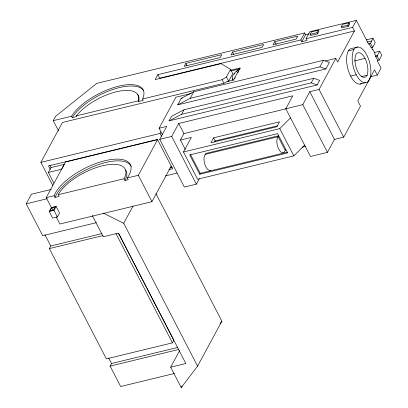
<?xml version="1.0" encoding="UTF-8"?>
<svg xmlns="http://www.w3.org/2000/svg" width="408" height="408" viewBox="0 0 408 408"><rect width="100%" height="100%" fill="white"/><g stroke="black" fill="none" stroke-linecap="round" stroke-linejoin="round"><path stroke-width="0.61" d="M370.541 43.35L372.968 38.235L375.238 42.626L372.647 47.425L371.183 47.777L369.077 43.707L370.541 43.35L372.647 47.425M58.517 130.861L53.254 120.671L55.646 116.244L96.823 83.365L304.638 32.951L305.561 34.741L301.772 41.743L300.849 39.959L304.638 32.951M52.821 185.462L40.877 162.359L62.45 122.461L223.977 83.278L226.149 81.896L233.529 80.08L240.077 67.973L230.525 70.293M96.421 222.661L42.692 235.696L26.214 203.816L31.385 194.249L51.209 189.44M48.373 172.462L51.02 167.571L64.301 164.347L61.654 169.238L48.373 172.462L53.922 183.192M46.232 197.625L65.494 161.996L157.575 139.664L138.312 175.287L127.301 177.959A42.891 17.478 -27.3 0 0 104.82 160.752A42.891 17.478 -27.3 0 0 54.142 195.707L46.232 197.625L51.347 207.524L49.21 211.482L52.617 218.076L57.375 216.923L59.517 212.966L56.105 206.366L51.347 207.524M51.811 207.799L50.158 210.859L53.499 210.049L55.157 206.989L51.811 207.799L53.234 210.548M49.21 211.482L53.963 210.324L56.105 206.366M118.59 233.351L173.849 340.257L172.446 342.858L106.371 358.882L49.358 248.584L50.76 245.988L102.015 233.554M300.849 39.959L157.86 74.644L155.178 79.611L220.983 63.648L230.581 69.34L232.784 73.608L228.679 81.202L227.812 81.753M185.813 63.398L184.248 66.29L220.223 57.564L221.789 54.672L185.813 63.398L186.976 65.647M162.41 134.63L159.105 128.239L175.879 97.221L191.316 93.478M40.877 162.359L160.074 133.441L160.956 131.815M169.045 120.885L171.513 116.316L184.044 109.747L313.721 78.29L319.673 80.376L317.205 84.946L169.045 120.885L181.575 114.317L311.248 82.86L317.205 84.946M177.704 104.871L181.234 98.338L193.764 91.769L323.442 60.308L329.394 62.398L325.865 68.927L177.704 104.871L190.235 98.297L319.908 66.841L325.865 68.927M199.293 178.765L196.376 184.166L184.375 187.078L159.706 139.352L166.714 126.393L159.105 128.239M181.575 114.317L184.044 109.747M190.235 98.297L193.764 91.769M179.612 350.686L170.687 367.195L181.234 387.6L197.574 366.139L123.726 223.278L133.034 206.071M159.706 139.352L171.707 136.445L178.714 123.481L292.822 95.803L285.814 108.763L310.483 156.488L327.456 152.368L334.463 139.409L343.72 137.165L360.488 106.146L357.77 100.878L374.539 69.865L377.262 75.128L370.525 76.765M185.314 149.506L180.428 140.056L183.931 133.574L286.319 108.737M232.621 52.04L231.056 54.937L262.089 47.374L263.634 44.518L232.621 52.04L233.784 54.295M56.182 216.867L59.874 224.018L151.954 201.679L171.217 166.056M304.618 145.1L293.847 155.876L197.564 179.229L183.483 151.99L191.367 137.399L180.428 140.056M53.254 120.671L71.568 116.229A41.397 16.871 -27.3 0 1 118.631 86.2A41.397 16.871 -27.3 0 1 142.535 99.011L222.125 79.703L226.476 76.933L230.581 69.34M234.6 78.775L235.197 77.678M237.874 72.721L238.471 71.624M213.608 137.828L210.956 142.734L276.869 126.745L279.521 121.839L213.608 137.828L215.21 140.928L214.618 142.02M210.701 170.279A8.558 4.014 76.4 0 1 204.893 164.536A8.558 4.014 76.4 0 1 205.326 154.351L205.831 153.423L278.679 135.747L278.18 136.68A8.558 4.014 76.4 0 0 278.679 149.078A8.558 4.014 76.4 0 0 285.218 150.302L285.722 149.369M199.711 174.242L287.594 152.924L277.613 133.62L189.73 154.938L199.711 174.242L200.216 173.313L287.482 152.143M274.732 41.693L273.115 44.686L296.04 39.127L297.661 36.128L274.732 41.693L276.19 44.503M174.379 373.483L120.656 386.514L110.109 366.109L111.511 363.513L177.587 347.483M301.772 41.743L306.969 40.484L306.046 38.699L309.835 31.691L356.378 20.4L368.745 44.319L369.077 43.707M310.111 34.359L311.411 31.951L318.362 30.263L318.944 31.385L317.643 33.793L310.692 35.481L310.111 34.359L317.062 32.671L318.362 30.263M341.256 26.8L342.557 24.393L349.1 22.807L349.681 23.929L348.381 26.336L341.838 27.922L341.256 26.8L347.8 25.214L349.1 22.807M311.248 82.86L313.721 78.29M319.908 66.841L323.442 60.308M285.814 108.763L302.787 104.647L309.794 91.683L319.051 89.439L335.82 58.42L337.671 61.996L354.44 30.977L352.594 27.407L356.378 20.4M181.234 387.6L182.126 385.948M197.574 366.139L221.881 321.178L155.917 193.565M371.183 47.777L371.382 47.404L372.494 49.557L372.728 49.118L374.952 53.417L374.712 53.851L375.824 55.998L375.625 56.37L377.731 60.445L377.395 61.057L381.046 68.126L377.262 75.128M375.625 56.37L377.089 56.018L379.68 51.219L381.786 55.294L379.19 60.088L377.731 60.445M219.983 323.671L221.881 321.178M183.483 151.99L279.76 128.632L290.537 117.861M305.561 34.741L309.024 33.9M306.046 38.699L352.594 27.407M354.44 30.977L159.712 78.219L157.86 74.644M230.882 70.982L239.838 68.809M366.272 39.862L372.968 38.235M367.21 42.044L371.469 41.009M357.689 47.027L352.119 48.379A18.605 8.721 76.4 0 0 348.32 50.867A18.569 8.706 76.4 0 0 349.426 73.486A18.569 8.706 76.4 0 0 361.718 83.451M71.568 116.229L72.282 117.611L76.826 116.51L76.469 115.816L138.292 100.822L138.649 101.51L143.249 100.394L142.535 99.011M348.32 50.867L353.889 49.516A18.605 8.721 76.4 0 1 366.828 55.049A18.605 8.721 76.4 0 1 369.464 79.642A18.569 8.706 76.4 0 1 356.194 74.72L350.62 76.077M325.324 60.971L335.82 58.42M181.234 98.338L182.463 98.037M374.202 52.55L379.68 51.219M354.516 60.93L365.027 58.38A13.214 6.197 76.4 0 1 367.164 75.189L361.6 76.541M375.824 55.998L377.288 55.646M360.106 84.048L365.675 82.691M215.21 140.928L277.425 125.837M205.326 154.351L278.18 136.68L285.218 150.302M54.142 195.707L55.034 197.436L59.114 196.442L58.222 194.718L124.068 178.745L124.96 180.469L128.194 179.688L127.301 177.959M169.764 168.025L172.242 167.423M26.214 203.816L47.277 198.706M168.881 169.657L172.599 168.754L157.473 139.485L48.45 165.934L50.138 169.203M165.327 175.93L177.077 173.079M302.068 147.268L305.77 146.37M49.358 248.584L103.081 235.554M110.109 366.109L178.653 349.483M170.687 367.195L185.834 363.518L118.422 233.106L103.275 236.778L92.284 215.526M103.27 213.098L123.726 223.278M377.089 56.018L379.19 60.088M347.8 25.214L348.381 26.336M317.062 32.671L317.643 33.793M319.051 89.439L343.72 137.165M309.794 91.683L334.463 139.409M302.787 104.647L327.456 152.368M279.76 128.632L293.847 155.876M226.476 76.933L228.679 81.202M222.125 79.703L223.977 83.278M178.714 123.481L183.931 133.574M190.521 154.555L200.216 173.313M171.707 136.445L196.376 184.166M160.074 133.441L161.527 136.262M138.312 175.287L151.954 201.679M116.015 233.687L172.446 342.858M49.893 165.393L51.02 167.571M53.963 210.324L57.375 216.923M44.967 234.779L50.76 245.988M108.64 357.954L111.511 363.513M367.164 75.189A13.082 6.13 76.4 0 1 357.811 71.726A13.082 6.13 76.4 0 1 356.194 53.968A13.214 6.197 76.4 0 1 365.027 58.38M356.194 74.72A18.569 8.706 76.4 0 1 353.889 49.516M72.282 117.611A41.397 16.871 -27.3 0 1 109.477 90.683A41.397 16.871 -27.3 0 1 143.448 90.448M76.469 115.816A36.557 14.897 -27.3 0 1 116.316 91.785A36.557 14.897 -27.3 0 1 138.292 100.822M137.506 94.427A36.557 14.897 -27.3 0 1 138.649 101.51M58.222 194.718A38.352 15.631 -27.3 0 1 102.474 165.776A38.352 15.631 -27.3 0 1 124.068 178.745M125.623 170.059A38.352 15.631 -27.3 0 1 124.96 180.469M233.157 80.223A15.438 6.293 -27.3 0 1 232.407 78.729M234.151 74.154A15.438 6.293 -27.3 0 1 234.809 73.358M236.385 71.757A15.438 6.293 -27.3 0 1 238.282 70.171M232.978 79.881A15.438 6.293 -27.3 0 1 240.256 68.32M55.034 197.436A42.891 17.478 -27.3 0 1 93.662 166.408A42.891 17.478 -27.3 0 1 131.305 166.551"/></g></svg>
